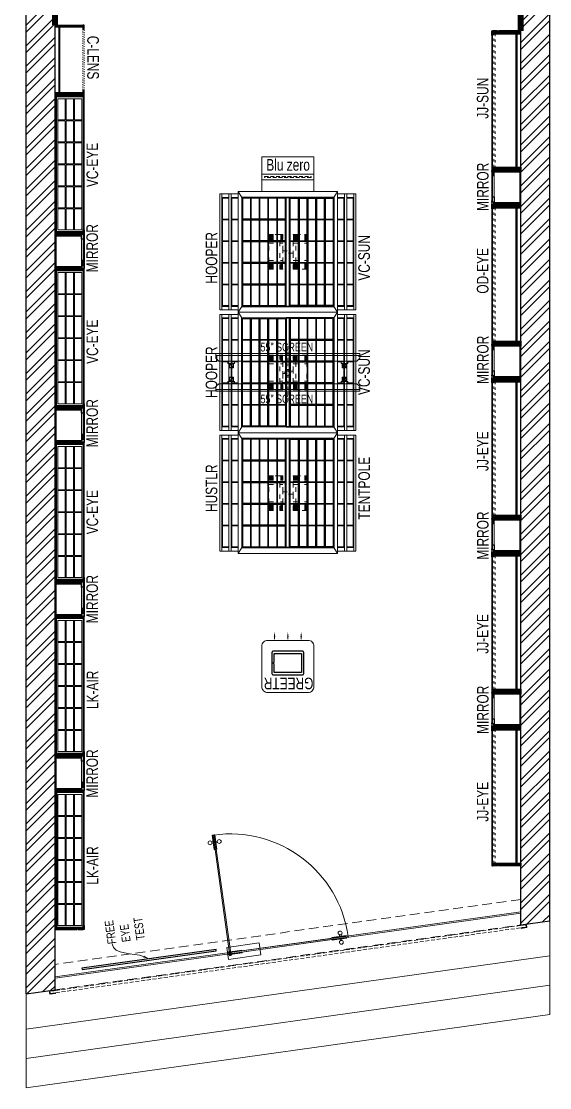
# Model space of a CAD drawing. Header units: feet. Extents: x 6867035 to 6871591, y -5290193 to -5271489.
# Drawn here: x 6867035 to 6871591, y -5290193 to -5280998 of the extents above; entities that cross this region are included whole.
import ezdxf
from ezdxf import colors
from ezdxf.entities.mleader import LeaderData, LeaderLine
from ezdxf.math import Vec2, Vec3

# ---------------------------------------------------------------- set-up
doc = ezdxf.new("R2010")
doc.units = ezdxf.units.FT
doc.header["$LTSCALE"] = 33
doc.header["$MEASUREMENT"] = 0
for name, pattern in [('ACAD_ISO03W100', [30, 12, -18]), ('D10_DASHED', [0.75, 0.5, -0.25]), ('DASHDOT2', [0.5, 0.25, -0.125, 0, -0.125]), ('HIDDEN', [9.525, 6.35, -3.175]), ('HIDDENX2', [0.75, 0.5, -0.25])]:
    doc.linetypes.add(name, pattern=pattern)
for name, color, linetype, lineweight in [('A-Glazing', 4, 'Continuous', 20), ('A-shutter', 8, 'Continuous', 18), ('A-STAIR', 6, 'Continuous', 5), ('beam', 90, 'Continuous', 9), ('Glazing', 141, 'Continuous', 15), ('HIDDEN LINE', 177, 'Continuous', 0), ('LENS-DIM', 252, 'Continuous', 5), ('LENS-FURNITURE', 13, 'Continuous', 9), ('LENS-TEXT', 31, 'Continuous', 5), ('LENS_TEXT', 31, 'Continuous', 5), ('LK-EQPMT', 3, 'Continuous', 18), ('LK-FF&E FLOOR', 1, 'Continuous', 9), ('LK-FF&E WALL', 1, 'Continuous', 9), ('LK-IT', 3, 'Continuous', 18), ('LK-MIRROR', 133, 'Continuous', 13), ('LN-ELEVATION-1', 81, 'Continuous', 25), ('LN-ELEVATION-2', 103, 'Continuous', 20), ('LN-ELEVATION-3', 125, 'Continuous', 18), ('LN-ELEVATION-4', 145, 'Continuous', 13), ('LN-ELEVATION-5', 167, 'Continuous', 5), ('LN-HATCH', 251, 'Continuous', 0), ('PLANO-TXT', 252, 'Continuous', 5), ('rolling shutter', 1, 'Continuous', 5)]:
    doc.layers.add(name, color=color, linetype=linetype, lineweight=lineweight)
doc.layers.add('A-WALL', color=1, linetype='Continuous')
doc.styles.add('LK TXT', font='GILC____.TTF', dxfattribs={"height": 100})
doc.styles.get("Standard").update_dxf_attribs({"font": 'GILC____.TTF'})
pattern_1 = [(45, (7858054.0837, 3504049.203), (-4.4901280605, 4.4901280605), [])]
pattern_2 = [(45, (3990327.2935, 1709214.6916), (-4.4901280605, 4.4901280605), [])]

# ---------------------------------------------------------------- blocks, each defined once
blk = doc.blocks.new('BLUE ZERO')
at = {"layer": 'LENS-FURNITURE', "ltscale": 0.5}
for points in [[(86206.7, 120883.4), (86206.7, 120433.4), (85906.7, 120433.4), (85906.7, 120883.4)], [(86106.7, 120883.4), (86106.7, 120433.4), (86056.7, 120433.4), (86056.7, 120883.4)]]:
    blk.add_lwpolyline(points, close=True, dxfattribs=at)
at = {"layer": 'LENS-FURNITURE', "linetype": 'D10_DASHED', "ltscale": 2}
blk.add_lwpolyline([(86085.7, 120858.4), (86085.7, 120458.4), (86077.7, 120458.4), (86077.7, 120858.4)], close=True, dxfattribs=at)
blk = doc.blocks.new('Entrance Door')
at = {"layer": 'Glazing', "ltscale": 111}
blk.add_hatch(color=256, dxfattribs=at).paths.add_polyline_path([(18, -35), (18, -1235), (30, -1235), (30, -35)])
at = {"layer": 'Glazing'}
for p, q in [((30, -54), (18, -66)), ((1118, -31), (1118, -54)), ((1118, -89), (1118, -66)), ((1133, -31), (1133, -54)), ((1133, -89), (1133, -66))]:
    blk.add_line(p, q, dxfattribs=at)
at = {"layer": 'Glazing', "ltscale": 44}
for p, q in [((-5, -1156), (18, -1156)), ((-5, -1171), (18, -1171)), ((53, -1156), (30, -1156)), ((53, -1171), (30, -1171))]:
    blk.add_line(p, q, dxfattribs=at)
at = {"layer": 'Glazing'}
for points in [[(320, -120), (0, -120), (0, 0), (320, 0)], [(0, -54), (142, -54), (142, -47), (0, -47)], [(0, -66), (142, -66), (142, -74), (0, -74)], [(1181, -54), (1038, -54), (1038, -47), (1181, -47)], [(1181, -66), (1038, -66), (1038, -74), (1181, -74)]]:
    blk.add_lwpolyline(points, close=True, dxfattribs=at)
at = {"layer": 'Glazing', "ltscale": 222}
blk.add_lwpolyline([(-2, -66), (1199, -66), (1199, -54), (-2, -54)], close=True, dxfattribs=at)
at = {"layer": 'Glazing', "ltscale": 111}
blk.add_lwpolyline([(18, -35), (18, -1235), (30, -1235), (30, -35)], close=True, dxfattribs=at)
at = {"layer": 'Glazing', "ltscale": 44}
for points in [[(18, -1093), (18, -1235), (10, -1235), (10, -1093)], [(30, -1093), (30, -1235), (37, -1235), (37, -1093)]]:
    blk.add_lwpolyline(points, close=True, dxfattribs=at)
at = {"layer": 'Glazing'}
for centre, radius in [((1125, -14), 19), ((24, -59), 19.8), ((1125, -107), 19)]:
    blk.add_circle(centre, radius, dxfattribs=at)
at = {"layer": 'Glazing', "ltscale": 44}
for centre in [(-22, -1164), (70, -1164)]:
    blk.add_circle(centre, 19, dxfattribs=at)
at = {"layer": 'Glazing', "ltscale": 222}
blk.add_arc((24, -60), 1175, 270, 359.9996, dxfattribs=at)
blk = doc.blocks.new('MIRROR')
at = {"layer": 'LN-HATCH', "ltscale": 0.5}
h = blk.add_hatch(dxfattribs=at)
h.set_pattern_fill('ANSI31', color=256, scale=2)
h.set_pattern_definition([(45, (4060433.7416, 1708720.787), (-4.4901280605, 4.4901280605), [])])
h.paths.add_polyline_path([(212.9, 101.3), (230.9, 101.3), (230.9, -127.7), (212.9, -127.7)])
h.paths.add_polyline_path([(230.9, 95.3), (494.9, 95.3), (494.9, 101.3), (230.9, 101.3)])
h.paths.add_polyline_path([(512.9, 101.3), (494.9, 101.3), (494.9, -127.7), (512.9, -127.7)])
at = {"layer": 'Defpoints'}
blk.add_lwpolyline([(512.9, 101.3), (212.9, 101.3), (212.9, -148.7), (512.9, -148.7)], close=True, dxfattribs=at)
at = {"layer": 'LN-ELEVATION-1'}
for points in [[(212.9, 101.3), (230.9, 101.3), (230.9, -127.7), (212.9, -127.7)], [(230.9, 95.3), (494.9, 95.3), (494.9, 101.3), (230.9, 101.3)], [(512.9, 101.3), (494.9, 101.3), (494.9, -127.7), (512.9, -127.7)], [(259.9, -141.7), (259.9, -127.7), (214.9, -127.7), (214.9, -148.7), (223.9, -148.7), (223.9, -147.2), (216.4, -147.2), (216.4, -141.7)], [(442.9, -141.7), (442.9, -127.7), (487.9, -127.7), (487.9, -148.7), (478.9, -148.7), (478.9, -147.2), (486.4, -147.2), (486.4, -141.7)], [(504.9, -148.7), (504.9, -147.2), (509.4, -147.2), (509.4, -129.2), (487.9, -129.2), (487.9, -127.7), (510.9, -127.7), (510.9, -148.7)]]:
    blk.add_lwpolyline(points, close=True, dxfattribs=at)
at = {"layer": 'LN-ELEVATION-2', "color": 4, "lineweight": 0}
blk.add_lwpolyline([(216.4, -141.7), (486.4, -141.7), (486.4, -147.2), (216.4, -147.2)], close=True, dxfattribs=at)
at = {"layer": 'LN-ELEVATION-2'}
blk.add_lwpolyline([(259.9, -141.7), (442.9, -141.7), (442.9, -127.7), (259.9, -127.7)], close=True, dxfattribs=at)
at = {"layer": 'LN-ELEVATION-4', "ltscale": 0.5}
blk.add_line((478.9, -148.7), (223.9, -148.7), dxfattribs=at)
blk = doc.blocks.new('JJ SH 1200')
at = {"layer": 'LN-HATCH', "ltscale": 0.5}
h = blk.add_hatch(dxfattribs=at)
h.set_pattern_fill('ANSI31', color=256, scale=2)
h.set_pattern_definition([(45, (4097187.331, 1708800.267), (-4.4901280605, 4.4901280605), [])])
h.paths.add_polyline_path([(792.1, 220), (792.1, 30), (786.1, 30), (786.1, 20), (792.1, 20), (792.1, -24), (767.1, -24), (767.1, 220)])
h.paths.add_polyline_path([(-382.9, 180), (767.1, 180), (767.1, 186), (-382.9, 186)])
h.paths.add_polyline_path([(757.1, -24), (757.1, -30), (792.1, -30), (792.1, -24)])
h.paths.add_polyline_path([(-407.9, 220), (-407.9, 30), (-401.9, 30), (-401.9, 20), (-407.9, 20), (-407.9, -24), (-382.9, -24), (-382.9, 220)])
h.paths.add_polyline_path([(-372.9, -24), (-372.9, -30), (-407.9, -30), (-407.9, -24)])
at = {"layer": 'LN-ELEVATION-1', "ltscale": 0.5}
for points in [[(-407.9, 220), (-407.9, 30), (-401.9, 30), (-401.9, 20), (-407.9, 20), (-407.9, -24), (-382.9, -24), (-382.9, 220)], [(-382.9, 180), (767.1, 180), (767.1, 186), (-382.9, 186)], [(792.1, 220), (792.1, 30), (786.1, 30), (786.1, 20), (792.1, 20), (792.1, -24), (767.1, -24), (767.1, 220)], [(-372.9, -24), (-372.9, -30), (-407.9, -30), (-407.9, -24)], [(757.1, -24), (757.1, -30), (792.1, -30), (792.1, -24)]]:
    blk.add_lwpolyline(points, close=True, dxfattribs=at)
at = {"layer": 'LN-ELEVATION-3', "ltscale": 0.5}
for p, q in [((767.1, 220), (-382.9, 220)), ((757.1, -24), (-372.9, -24)), ((-372.9, -30), (757.1, -30))]:
    blk.add_line(p, q, dxfattribs=at)
at = {"layer": 'LN-ELEVATION-4', "linetype": 'ACAD_ISO03W100', "ltscale": 0.05}
blk.add_lwpolyline([(767.1, 0), (-382.9, 0), (-382.9, -12), (767.1, -12)], close=True, dxfattribs=at)
blk = doc.blocks.new('VC HD 1200')
at = {"layer": 'LN-HATCH', "ltscale": 0.5}
h = blk.add_hatch(dxfattribs=at)
h.set_pattern_fill('ANSI31', color=256, scale=2)
h.set_pattern_definition([(45, (3760859.753, 1795248.936), (-4.490128061, 4.490128061), [])])
h.paths.add_polyline_path([(-1200, 250), (-1200, 60), (-1194, 60), (-1194, 50), (-1200, 50), (-1200, 6), (-1182, 6), (-1182, 250)])
h = blk.add_hatch(dxfattribs=at)
h.set_pattern_fill('ANSI31', color=256, scale=2)
h.set_pattern_definition(pattern_1)
h.paths.add_polyline_path([(0, 250), (0, 60), (-6, 60), (-6, 50), (0, 50), (0, 6), (-18, 6), (-18, 250)])
h = blk.add_hatch(dxfattribs=at)
h.set_pattern_fill('ANSI31', color=256, scale=2)
h.set_pattern_definition([(45, (7858047.0837, 3504049.203), (-4.4901280605, 4.4901280605), [])])
h.paths.add_polyline_path([(-1165, 6), (-1165, 0), (-1200, 0), (-1200, 6)])
h = blk.add_hatch(dxfattribs=at)
h.set_pattern_fill('ANSI31', color=256, scale=2)
h.set_pattern_definition(pattern_1)
h.paths.add_polyline_path([(-28, 6), (-28, 0), (0, 0), (0, 6)])
at = {"layer": 'LN-ELEVATION-1', "ltscale": 0.5}
for points in [[(-1200, 250), (-1200, 60), (-1194, 60), (-1194, 50), (-1200, 50), (-1200, 6), (-1182, 6), (-1182, 250)], [(-18, 238), (-1182, 238), (-1182, 244), (-18, 244)], [(0, 250), (0, 60), (-6, 60), (-6, 50), (0, 50), (0, 6), (-18, 6), (-18, 250)], [(-1165, 6), (-1165, 0), (-1200, 0), (-1200, 6)], [(-35, 6), (-35, 0), (0, 0), (0, 6)]]:
    blk.add_lwpolyline(points, close=True, dxfattribs=at)
at = {"layer": 'LN-ELEVATION-3', "ltscale": 0.5}
for p, q in [((-1182, 250), (-18, 250)), ((-1165, 6), (-35, 6)), ((-35, 0), (-1165, 0))]:
    blk.add_line(p, q, dxfattribs=at)
for points in [[(-1165, 226), (-35, 226), (-35, 18), (-1165, 18)], [(-1165, 226), (-983.3, 226), (-983.3, 162), (-1165, 162)], [(-975.3, 226), (-793.7, 226), (-793.7, 162), (-975.3, 162)], [(-785.7, 226), (-604, 226), (-604, 162), (-785.7, 162)], [(-596, 226), (-414.3, 226), (-414.3, 162), (-596, 162)], [(-406.3, 226), (-224.7, 226), (-224.7, 162), (-406.3, 162)], [(-216.7, 226), (-35, 226), (-35, 162), (-216.7, 162)], [(-1165, 90), (-983.3, 90), (-983.3, 154), (-1165, 154)], [(-975.3, 154), (-793.7, 154), (-793.7, 90), (-975.3, 90)], [(-785.7, 154), (-604, 154), (-604, 90), (-785.7, 90)], [(-596, 154), (-414.3, 154), (-414.3, 90), (-596, 90)], [(-406.3, 154), (-224.7, 154), (-224.7, 90), (-406.3, 90)], [(-216.7, 154), (-35, 154), (-35, 90), (-216.7, 90)], [(-1165, 82), (-983.3, 82), (-983.3, 18), (-1165, 18)], [(-975.3, 82), (-793.7, 82), (-793.7, 18), (-975.3, 18)], [(-785.7, 82), (-604, 82), (-604, 18), (-785.7, 18)], [(-596, 82), (-414.3, 82), (-414.3, 18), (-596, 18)], [(-406.3, 82), (-224.7, 82), (-224.7, 18), (-406.3, 18)], [(-216.7, 82), (-35, 82), (-35, 18), (-216.7, 18)]]:
    blk.add_lwpolyline(points, close=True, dxfattribs=at)
blk = doc.blocks.new('GREETR 450x450')
at = {"layer": 'LN-ELEVATION-1', "linetype": 'ByBlock', "lineweight": -2}
for p, q in [((481.3, 339.7), (461, 339.7)), ((481.3, 225), (461, 225)), ((481.3, 110.3), (461, 110.3))]:
    blk.add_line(p, q, dxfattribs=at)
at = {"layer": 'LN-ELEVATION-1'}
for points in [[(355.5, 98.3), (355.5, 352.3, 0.414214), (345.5, 362.3), (163.5, 362.3, 0.414214), (153.5, 352.3), (153.5, 98.3, 0.414214), (163.5, 88.3), (345.5, 88.3, 0.414214)], [(264, 342.8), (336.5, 342.8), (336.5, 107.8), (172.5, 107.8), (172.5, 342.8), (245, 342.8, 0.327538), (246.9, 344.2, -0.733799), (262.1, 344.2, 0.327538)]]:
    blk.add_lwpolyline(points, format="xyb", close=True, dxfattribs=at)
at = {"layer": 'LN-ELEVATION-1', "linetype": 'ByBlock', "lineweight": -2}
for points in [[(481.3, 346.4), (481.3, 333.1), (521.3, 339.7)], [(481.3, 231.7), (481.3, 218.3), (521.3, 225)], [(481.3, 116.9), (481.3, 103.6), (521.3, 110.3)]]:
    blk.add_solid(points, dxfattribs=at)
at = {"layer": 'LN-ELEVATION-2'}
blk.add_lwpolyline([(50, 0), (400, 0, 0.414214), (450, 50), (450, 400, 0.414214), (400, 450), (50, 450, 0.414214), (0, 400), (0, 50, 0.414214)], format="xyb", close=True, dxfattribs=at)
at = {"layer": 'LENS-TEXT', "color": 0, "linetype": 'Continuous', "ltscale": 3, "insert": (78.9, 218.7), "char_height": 100, "attachment_point": 5, "rotation": 90, "style": 'LK TXT'}
blk.add_mtext_dynamic_manual_height_columns('GREETR', width=353.056, gutter_width=0.5, heights=[0], dxfattribs=at)
blk = doc.blocks.new('ffgd')
at = {"layer": 'LN-ELEVATION-4', "linetype": 'ACAD_ISO03W100', "ltscale": 0.1}
blk.add_lwpolyline([(0, 47.3), (0, -41.5), (-20, -41.5), (-20, 47.3)], close=True, dxfattribs=at)
at = {"layer": 'LN-ELEVATION-5', "linetype": 'ACAD_ISO03W100', "ltscale": 0.1}
for p, q in [((-159.9, 165.7), (-159.9, 47.3)), ((-159.7, 165.7), (-159.7, 47.3)), ((-159.4, 165.7), (-159.4, 47.3)), ((-159, 165.7), (-159, 47.3)), ((-158.5, 165.7), (-158.5, 47.3)), ((-157.9, 165.7), (-157.9, 47.3)), ((-157.1, 165.7), (-157.1, 47.3)), ((-156.1, 165.7), (-156.1, 47.3)), ((-154.1, 165.7), (-154.1, 47.3)), ((-151.1, 165.7), (-151.1, 47.3)), ((-146.1, 165.7), (-146.1, 47.3)), ((-141.1, 165.7), (-141.1, 47.3)), ((-135.1, 165.7), (-135.1, 47.3)), ((-128.1, 165.7), (-128.1, 47.3)), ((-120.1, 165.7), (-120.1, 47.3)), ((-111.1, 165.7), (-111.1, 47.3)), ((-102.1, 165.7), (-102.1, 47.3)), ((-85, 165.7), (-85, 47.3)), ((65, 165.7), (65, 47.3)), ((82.1, 165.7), (82.1, 47.3)), ((91.1, 165.7), (91.1, 47.3)), ((100.1, 165.7), (100.1, 47.3)), ((108.1, 165.7), (108.1, 47.3)), ((115.1, 165.7), (115.1, 47.3)), ((121.1, 165.7), (121.1, 47.3)), ((126.1, 165.7), (126.1, 47.3)), ((131.1, 165.7), (131.1, 47.3)), ((134.1, 165.7), (134.1, 47.3)), ((136.1, 165.7), (136.1, 47.3)), ((137.1, 165.7), (137.1, 47.3)), ((137.9, 165.7), (137.9, 47.3)), ((138.5, 165.7), (138.5, 47.3)), ((139, 165.7), (139, 47.3)), ((139.4, 165.7), (139.4, 47.3)), ((139.7, 165.7), (139.7, 47.3)), ((139.9, 165.7), (139.9, 47.3)), ((-159.9, -41.5), (-159.9, -159.9)), ((-159.7, -41.5), (-159.7, -159.9)), ((-159.4, -41.5), (-159.4, -159.9)), ((-159, -41.5), (-159, -159.9)), ((-158.5, -41.5), (-158.5, -159.9)), ((-157.9, -41.5), (-157.9, -159.9)), ((-157.1, -41.5), (-157.1, -159.9)), ((-156.1, -41.5), (-156.1, -159.9)), ((-154.1, -41.5), (-154.1, -159.9)), ((-151.1, -41.5), (-151.1, -159.9)), ((-146.1, -41.5), (-146.1, -159.9)), ((-141.1, -41.5), (-141.1, -159.9)), ((-135.1, -41.5), (-135.1, -159.9)), ((-128.1, -41.5), (-128.1, -159.9)), ((-120.1, -41.5), (-120.1, -159.9)), ((-111.1, -41.5), (-111.1, -159.9)), ((-102.1, -41.5), (-102.1, -159.9)), ((-85, -41.5), (-85, -159.9)), ((65, -41.5), (65, -159.9)), ((82.1, -41.5), (82.1, -159.9)), ((91.1, -41.5), (91.1, -159.9)), ((100.1, -41.5), (100.1, -159.9)), ((108.1, -41.5), (108.1, -159.9)), ((115.1, -41.5), (115.1, -159.9)), ((121.1, -41.5), (121.1, -159.9)), ((126.1, -41.5), (126.1, -159.9)), ((131.1, -41.5), (131.1, -159.9)), ((134.1, -41.5), (134.1, -159.9)), ((136.1, -41.5), (136.1, -159.9)), ((137.1, -41.5), (137.1, -159.9)), ((137.9, -41.5), (137.9, -159.9)), ((138.5, -41.5), (138.5, -159.9)), ((139, -41.5), (139, -159.9)), ((139.4, -41.5), (139.4, -159.9)), ((139.7, -41.5), (139.7, -159.9)), ((139.9, -41.5), (139.9, -159.9))]:
    blk.add_line(p, q, dxfattribs=at)
for points in [[(140, 73), (140, 165.7), (-160, 165.7), (-160, 73)], [(140, -67.1), (140, -159.9), (-160, -159.9), (-160, -67.1)]]:
    blk.add_lwpolyline(points, dxfattribs=at)
for points in [[(140, 73), (140, 47.3), (-160, 47.3), (-160, 73)], [(140, -41.5), (140, -67.1), (-160, -67.1), (-160, -41.5)]]:
    blk.add_lwpolyline(points, close=True, dxfattribs=at)
blk = doc.blocks.new('EURO 1040 x 1175')
at = {"layer": 'LN-ELEVATION-1'}
for points in [[(-470, -327.4), (470, -327.4), (470, 467.6), (-470, 467.6)], [(-470, 85.1), (470, 85.1), (470, 467.6), (-470, 467.6)], [(-283.2, 85.1), (-277.2, 85.1), (-277.2, 467.6), (-283.2, 467.6)], [(-96.4, 85.1), (-90.4, 85.1), (-90.4, 467.6), (-96.4, 467.6)], [(90.4, 85.1), (96.4, 85.1), (96.4, 467.6), (90.4, 467.6)], [(277.2, 85.1), (283.2, 85.1), (283.2, 467.6), (277.2, 467.6)], [(-470, 386.6), (-283.2, 386.6), (-283.2, 392.6), (-470, 392.6)], [(-277.2, 386.6), (-96.4, 386.6), (-96.4, 392.6), (-277.2, 392.6)], [(-90.4, 386.6), (90.4, 386.6), (90.4, 392.6), (-90.4, 392.6)], [(96.4, 386.6), (277.2, 386.6), (277.2, 392.6), (96.4, 392.6)], [(283.2, 386.6), (470, 386.6), (470, 392.6), (283.2, 392.6)], [(-470, 311.2), (-283.2, 311.2), (-283.2, 317.2), (-470, 317.2)], [(-277.2, 311.2), (-96.4, 311.2), (-96.4, 317.2), (-277.2, 317.2)], [(-90.4, 311.2), (90.4, 311.2), (90.4, 317.2), (-90.4, 317.2)], [(96.4, 311.2), (277.2, 311.2), (277.2, 317.2), (96.4, 317.2)], [(283.2, 311.2), (470, 311.2), (470, 317.2), (283.2, 317.2)], [(-470, 235.8), (-283.2, 235.8), (-283.2, 241.8), (-470, 241.8)], [(-277.2, 235.8), (-96.4, 235.8), (-96.4, 241.8), (-277.2, 241.8)], [(-90.4, 235.8), (90.4, 235.8), (90.4, 241.8), (-90.4, 241.8)], [(96.4, 235.8), (277.2, 235.8), (277.2, 241.8), (96.4, 241.8)], [(283.2, 235.8), (470, 235.8), (470, 241.8), (283.2, 241.8)], [(-470, 160.4), (-283.2, 160.4), (-283.2, 166.4), (-470, 166.4)], [(-277.2, 160.4), (-96.4, 160.4), (-96.4, 166.4), (-277.2, 166.4)], [(-90.4, 160.4), (90.4, 160.4), (90.4, 166.4), (-90.4, 166.4)], [(96.4, 160.4), (277.2, 160.4), (277.2, 166.4), (96.4, 166.4)], [(283.2, 160.4), (470, 160.4), (470, 166.4), (283.2, 166.4)], [(-470, 85.1), (470, 85.1), (470, 55.1), (-470, 55.1)], [(-470, 55.1), (470, 55.1), (470, -327.4), (-470, -327.4)], [(-283.2, 55.1), (-277.2, 55.1), (-277.2, -327.4), (-283.2, -327.4)], [(-96.4, 55.1), (-90.4, 55.1), (-90.4, -327.4), (-96.4, -327.4)], [(90.4, 55.1), (96.4, 55.1), (96.4, -327.4), (90.4, -327.4)], [(277.2, 55.1), (283.2, 55.1), (283.2, -327.4), (277.2, -327.4)], [(-470, -20.3), (-283.2, -20.3), (-283.2, -26.3), (-470, -26.3)], [(-277.2, -20.3), (-96.4, -20.3), (-96.4, -26.3), (-277.2, -26.3)], [(-90.4, -20.3), (90.4, -20.3), (90.4, -26.3), (-90.4, -26.3)], [(96.4, -20.3), (277.2, -20.3), (277.2, -26.3), (96.4, -26.3)], [(283.2, -20.3), (470, -20.3), (470, -26.3), (283.2, -26.3)], [(-470, -95.7), (-283.2, -95.7), (-283.2, -101.7), (-470, -101.7)], [(-470, -171.1), (-283.2, -171.1), (-283.2, -177.1), (-470, -177.1)], [(-277.2, -95.7), (-96.4, -95.7), (-96.4, -101.7), (-277.2, -101.7)], [(-277.2, -171.1), (-96.4, -171.1), (-96.4, -177.1), (-277.2, -177.1)], [(-90.4, -95.7), (90.4, -95.7), (90.4, -101.7), (-90.4, -101.7)], [(-90.4, -171.1), (90.4, -171.1), (90.4, -177.1), (-90.4, -177.1)], [(96.4, -95.7), (277.2, -95.7), (277.2, -101.7), (96.4, -101.7)], [(96.4, -171.1), (277.2, -171.1), (277.2, -177.1), (96.4, -177.1)], [(283.2, -95.7), (470, -95.7), (470, -101.7), (283.2, -101.7)], [(283.2, -171.1), (470, -171.1), (470, -177.1), (283.2, -177.1)], [(-470, -246.4), (-283.2, -246.4), (-283.2, -252.4), (-470, -252.4)], [(-277.2, -246.4), (-96.4, -246.4), (-96.4, -252.4), (-277.2, -252.4)], [(-90.4, -246.4), (90.4, -246.4), (90.4, -252.4), (-90.4, -252.4)], [(96.4, -246.4), (277.2, -246.4), (277.2, -252.4), (96.4, -252.4)], [(283.2, -246.4), (470, -246.4), (470, -252.4), (283.2, -252.4)]]:
    blk.add_lwpolyline(points, close=True, dxfattribs=at)
for points in [[(-283.2, 461.6), (-464, 461.6), (-464, 317.2)], [(-96.4, 461.6), (-277.2, 461.6)], [(90.4, 461.6), (-90.4, 461.6)], [(277.2, 461.6), (96.4, 461.6)], [(464, 317.2), (464, 461.6), (283.2, 461.6)], [(-464, 311.2), (-464, 241.8)], [(464, 241.8), (464, 311.2)], [(-464, 235.8), (-464, 166.4)], [(464, 166.4), (464, 235.8)], [(-464, 160.4), (-464, 91.1), (-283.2, 91.1)], [(283.2, 91.1), (464, 91.1), (464, 160.4)], [(-464, -20.3), (-464, 49.1), (-283.2, 49.1)], [(-277.2, 91.1), (-96.4, 91.1)], [(-277.2, 49.1), (-96.4, 49.1)], [(-90.4, 91.1), (90.4, 91.1)], [(-90.4, 49.1), (90.4, 49.1)], [(96.4, 91.1), (277.2, 91.1)], [(96.4, 49.1), (277.2, 49.1)], [(283.2, 49.1), (464, 49.1), (464, -20.3)], [(-464, -95.7), (-464, -26.3)], [(464, -26.3), (464, -95.7)], [(-464, -171.1), (-464, -101.7)], [(-283.2, -321.4), (-464, -321.4), (-464, -177.1)], [(464, -177.1), (464, -321.4), (283.2, -321.4)], [(464, -101.7), (464, -171.1)], [(-96.4, -321.4), (-277.2, -321.4)], [(90.4, -321.4), (-90.4, -321.4)], [(277.2, -321.4), (96.4, -321.4)]]:
    blk.add_lwpolyline(points, dxfattribs=at)
at = {"layer": 'LN-ELEVATION-2'}
blk.add_lwpolyline([(-520, -357.4), (520, -357.4), (520, 497.6), (-520, 497.6)], close=True, dxfattribs=at)
for points in [[(-470, 467.6), (-520, 497.6)], [(470, 467.6), (520, 497.6)], [(-470, -327.4), (-520, -357.4)], [(470, -327.4), (520, -357.4)]]:
    blk.add_lwpolyline(points, dxfattribs=at)
at = {"layer": 'LN-ELEVATION-3'}
for points in [[(-500, 559.6), (500, 559.6), (500, 577.6), (-500, 577.6)], [(-500, 497.6), (-470, 497.6), (-470, 559.6), (-500, 559.6)], [(470, 497.6), (500, 497.6), (500, 559.6), (470, 559.6)], [(-500, -357.4), (-470, -357.4), (-470, -419.4), (-500, -419.4)], [(470, -357.4), (500, -357.4), (500, -419.4), (470, -419.4)], [(-500, -419.4), (500, -419.4), (500, -437.4), (-500, -437.4)]]:
    blk.add_lwpolyline(points, close=True, dxfattribs=at)
at = {"layer": 'LN-ELEVATION-4'}
for points in [[(-500, 639.6), (500, 639.6), (500, 657.6), (-500, 657.6)], [(-500, 577.6), (-470, 577.6), (-470, 639.6), (-500, 639.6)], [(-470, 497.6), (-464, 497.6), (-464, 559.6), (-470, 559.6)], [(-464, 553.6), (-283.2, 553.6), (-283.2, 559.6), (-464, 559.6)], [(-283.2, 497.6), (-277.2, 497.6), (-277.2, 559.6), (-283.2, 559.6)], [(-277.2, 553.6), (-96.4, 553.6), (-96.4, 559.6), (-277.2, 559.6)], [(-96.4, 497.6), (-90.4, 497.6), (-90.4, 559.6), (-96.4, 559.6)], [(-90.4, 553.6), (90.4, 553.6), (90.4, 559.6), (-90.4, 559.6)], [(90.4, 497.6), (96.4, 497.6), (96.4, 559.6), (90.4, 559.6)], [(96.4, 553.6), (277.2, 553.6), (277.2, 559.6), (96.4, 559.6)], [(277.2, 497.6), (283.2, 497.6), (283.2, 559.6), (277.2, 559.6)], [(283.2, 553.6), (464, 553.6), (464, 559.6), (283.2, 559.6)], [(464, 497.6), (470, 497.6), (470, 559.6), (464, 559.6)], [(470, 577.6), (500, 577.6), (500, 639.6), (470, 639.6)], [(-470, -357.4), (-464, -357.4), (-464, -419.4), (-470, -419.4)], [(-283.2, -357.4), (-277.2, -357.4), (-277.2, -419.4), (-283.2, -419.4)], [(-96.4, -357.4), (-90.4, -357.4), (-90.4, -419.4), (-96.4, -419.4)], [(90.4, -357.4), (96.4, -357.4), (96.4, -419.4), (90.4, -419.4)], [(277.2, -357.4), (283.2, -357.4), (283.2, -419.4), (277.2, -419.4)], [(464, -357.4), (470, -357.4), (470, -419.4), (464, -419.4)], [(-500, -437.4), (-470, -437.4), (-470, -499.4), (-500, -499.4)], [(-464, -413.4), (-283.2, -413.4), (-283.2, -419.4), (-464, -419.4)], [(-277.2, -413.4), (-96.4, -413.4), (-96.4, -419.4), (-277.2, -419.4)], [(-90.4, -413.4), (90.4, -413.4), (90.4, -419.4), (-90.4, -419.4)], [(96.4, -413.4), (277.2, -413.4), (277.2, -419.4), (96.4, -419.4)], [(283.2, -413.4), (464, -413.4), (464, -419.4), (283.2, -419.4)], [(470, -437.4), (500, -437.4), (500, -499.4), (470, -499.4)], [(-500, -499.4), (500, -499.4), (500, -517.4), (-500, -517.4)]]:
    blk.add_lwpolyline(points, close=True, dxfattribs=at)
at = {"layer": 'LN-ELEVATION-5'}
for points in [[(-470, 577.6), (-464, 577.6), (-464, 639.6), (-470, 639.6)], [(-464, 633.6), (-283.2, 633.6), (-283.2, 639.6), (-464, 639.6)], [(-283.2, 577.6), (-277.2, 577.6), (-277.2, 639.6), (-283.2, 639.6)], [(-277.2, 633.6), (-96.4, 633.6), (-96.4, 639.6), (-277.2, 639.6)], [(-96.4, 577.6), (-90.4, 577.6), (-90.4, 639.6), (-96.4, 639.6)], [(-90.4, 633.6), (90.4, 633.6), (90.4, 639.6), (-90.4, 639.6)], [(90.4, 577.6), (96.4, 577.6), (96.4, 639.6), (90.4, 639.6)], [(96.4, 633.6), (277.2, 633.6), (277.2, 639.6), (96.4, 639.6)], [(277.2, 577.6), (283.2, 577.6), (283.2, 639.6), (277.2, 639.6)], [(283.2, 633.6), (464, 633.6), (464, 639.6), (283.2, 639.6)], [(464, 577.6), (470, 577.6), (470, 639.6), (464, 639.6)], [(-470, -437.4), (-464, -437.4), (-464, -499.4), (-470, -499.4)], [(-283.2, -437.4), (-277.2, -437.4), (-277.2, -499.4), (-283.2, -499.4)], [(-96.4, -437.4), (-90.4, -437.4), (-90.4, -499.4), (-96.4, -499.4)], [(90.4, -437.4), (96.4, -437.4), (96.4, -499.4), (90.4, -499.4)], [(277.2, -437.4), (283.2, -437.4), (283.2, -499.4), (277.2, -499.4)], [(464, -437.4), (470, -437.4), (470, -499.4), (464, -499.4)], [(-464, -493.4), (-283.2, -493.4), (-283.2, -499.4), (-464, -499.4)], [(-277.2, -493.4), (-96.4, -493.4), (-96.4, -499.4), (-277.2, -499.4)], [(-90.4, -493.4), (90.4, -493.4), (90.4, -499.4), (-90.4, -499.4)], [(96.4, -493.4), (277.2, -493.4), (277.2, -499.4), (96.4, -499.4)], [(283.2, -493.4), (464, -493.4), (464, -499.4), (283.2, -499.4)]]:
    blk.add_lwpolyline(points, close=True, dxfattribs=at)
at = {"layer": 'LENS-DIM'}
blk.add_blockref('ffgd', (10, 67.1), dxfattribs=at)
blk = doc.blocks.new('CLENS 600')
at = {"layer": 'LN-HATCH', "ltscale": 0.5}
h = blk.add_hatch(dxfattribs=at)
h.set_pattern_fill('ANSI31', color=256, scale=2)
h.set_pattern_definition(pattern_2)
h.paths.add_polyline_path([(-600, 0), (-582, 0), (-582, -240), (-600, -240)])
h = blk.add_hatch(dxfattribs=at)
h.set_pattern_fill('ANSI31', color=256, scale=2)
h.set_pattern_definition([(45, (3975657.573, 1709214.6916), (-4.490128061, 4.490128061), [])])
h.paths.add_polyline_path([(-18, 0), (0, 0), (0, -240), (-18, -240)])
h = blk.add_hatch(dxfattribs=at)
h.set_pattern_fill('ANSI31', color=256, scale=2)
h.set_pattern_definition([(45, (3990252.2935, 1709214.6916), (-4.4901280605, 4.4901280605), [])])
h.paths.add_polyline_path([(-582, -40), (-18, -40), (-18, -34), (-582, -34)])
h = blk.add_hatch(dxfattribs=at)
h.set_pattern_fill('ANSI31', color=256, scale=2)
h.set_pattern_definition(pattern_2)
h.paths.add_polyline_path([(-600, -250), (-565, -250), (-565, -240), (-600, -240)])
h = blk.add_hatch(dxfattribs=at)
h.set_pattern_fill('ANSI31', color=256, scale=2)
h.set_pattern_definition([(45, (3990177.2935, 1709214.6916), (-4.4901280605, 4.4901280605), [])])
h.paths.add_polyline_path([(-35, -250), (0, -250), (0, -240), (-35, -240)])
at = {"layer": 'HIDDEN LINE', "linetype": 'ACAD_ISO03W100', "ltscale": 0.02}
for p, q in [((-35, -240), (-565, -240)), ((-565, -250), (-35, -250))]:
    blk.add_line(p, q, dxfattribs=at)
at = {"layer": 'LN-ELEVATION-1', "ltscale": 0.5}
for points in [[(-600, 0), (-582, 0), (-582, -240), (-600, -240)], [(-18, 0), (0, 0), (0, -240), (-18, -240)], [(-582, -40), (-18, -40), (-18, -34), (-582, -34)], [(-600, -250), (-565, -250), (-565, -240), (-600, -240)], [(-35, -250), (0, -250), (0, -240), (-35, -240)]]:
    blk.add_lwpolyline(points, close=True, dxfattribs=at)
at = {"layer": 'LN-ELEVATION-4'}
blk.add_line((-18, 0), (-582, 0), dxfattribs=at)
blk = doc.blocks.new('55INCH')
at = {"layer": 'LK-EQPMT', "ltscale": 12}
for p, q in [((2111558.8, 1135690.5), (2111583.2, 1135690.5)), ((2111583.2, 1135690.5), (2111607.7, 1135666)), ((2111607.7, 1134473.9), (2111607.7, 1135666)), ((2111607.7, 1135587.9), (2111627.2, 1135587.9)), ((2111627.2, 1135587.9), (2111627.2, 1135529.3)), ((2111627.2, 1135529.3), (2111607.7, 1135529.3)), ((2111627.2, 1134610.6), (2111607.7, 1134610.6)), ((2111627.2, 1134610.6), (2111627.2, 1134552)), ((2111583.2, 1134449.5), (2111607.7, 1134473.9)), ((2111607.7, 1134552), (2111627.2, 1134552)), ((2111558.8, 1134449.5), (2111583.2, 1134449.5))]:
    blk.add_line(p, q, dxfattribs=at)
at = {"layer": 'LK-EQPMT'}
for p, q in [((2111661.6, 1135543.3), (2111631, 1135573.9)), ((2111661.6, 1135573.9), (2111631, 1135543.3)), ((2111661.6, 1134597.1), (2111631, 1134566.5))]:
    blk.add_line(p, q, dxfattribs=at)
at = {"layer": 'LK-EQPMT', "ltscale": 12}
blk.add_lwpolyline([(2111542.6, 1135690.5), (2111558.8, 1135690.5), (2111558.8, 1134449.5), (2111542.6, 1134449.5)], close=True, dxfattribs=at)
at = {"layer": 'LK-EQPMT'}
for points in [[(2111627.2, 1135577.7), (2111627.2, 1135539.5), (2111665.4, 1135539.5), (2111665.4, 1135577.7)], [(2111631, 1135573.9), (2111631, 1135543.3), (2111661.6, 1135543.3), (2111661.6, 1135573.9)], [(2111627.2, 1134562.7), (2111627.2, 1134600.9), (2111665.4, 1134600.9), (2111665.4, 1134562.7)], [(2111631, 1134566.5), (2111631, 1134597.1), (2111661.6, 1134597.1), (2111661.6, 1134566.5)]]:
    blk.add_lwpolyline(points, close=True, dxfattribs=at)
blk = doc.blocks.new('*U46')
at = {"layer": 'A-shutter', "color": 5, "ltscale": 10}
for points in [[(41038450.5, -1561539.2), (41038450.5, -1561544.2), (41038405.5, -1561544.2), (41038405.5, -1561564.2), (41038450.5, -1561564.2), (41038450.5, -1561569.2), (41038400.5, -1561569.2), (41038400.5, -1561539.2)], [(41042504.8, -1561539.2), (41042504.8, -1561544.2), (41042549.8, -1561544.2), (41042549.8, -1561564.2), (41042504.8, -1561564.2), (41042504.8, -1561569.2), (41042554.8, -1561569.2), (41042554.8, -1561539.2)]]:
    blk.add_lwpolyline(points, close=True, dxfattribs=at)
at = {"layer": 'A-shutter', "color": 5, "linetype": 'HIDDENX2', "ltscale": 2}
blk.add_lwpolyline([(41038405.5, -1561544.2), (41038405.5, -1561564.2), (41042549.8, -1561564.2), (41042549.8, -1561544.2)], close=True, dxfattribs=at)
blk = doc.blocks.new('A$C7088fc7a')
at = {"layer": 'LN-HATCH'}
h = blk.add_hatch(dxfattribs=at)
h.set_pattern_fill('ANSI32', color=256, scale=333, angle=180)
h.set_pattern_definition([(225, (-7871609.87, 5281341.81), (88.2999593, -88.2999593), []), (225, (-7871668.74, 5281341.81), (88.2999593, -88.2999593), [])])
h.paths.add_polyline_path([(-1100.7, 9792.1), (-1391.3, 9792.1), (-1350.7, 4105.6), (-1350.7, -8104.3), (-1100.7, -8069.4), (-1100.7, 4105.6)])
h.paths.add_polyline_path([(3164.6, 9792.1), (2908.2, 9792.1), (2911.3, 7124.6), (2911.5, 7124.6), (2911.5, 6874.6), (2914.6, 4141.6), (2914.6, -7508.4), (3164.6, -7473.5)])
at = {"layer": 'A-Glazing', "elevation": 88260}
blk.add_lwpolyline([(-1100.7, -7956.4), (2914.6, -7395.4), (2914.6, -7407.5), (-1100.7, -7968.5)], close=True, dxfattribs=at)
at = {"layer": 'A-STAIR'}
for p, q in [((3164.6, -7473.5), (3164.6, -8281.2)), ((3164.6, -7776.4), (-1350.7, -8407.2)), ((3164.6, -8028.8), (-1350.7, -8659.7)), ((-1350.7, -8104.3), (-1350.7, -8912.1)), ((3164.6, -8281.2), (-1350.7, -8912.1))]:
    blk.add_line(p, q, dxfattribs=at)
at = {"layer": 'A-WALL'}
for p, q in [((3164.6, -7473.5), (3164.6, 9792.1)), ((2914.6, -7508.4), (2914.6, 4141.6)), ((-1350.7, -8104.3), (-1350.7, 4105.6)), ((-1100.7, -8069.4), (-1100.7, 4105.6)), ((2914.6, -7508.4), (3164.6, -7473.5)), ((-1350.7, -8104.3), (-1100.7, -8069.4))]:
    blk.add_line(p, q, dxfattribs=at)
at = {"layer": 'beam', "linetype": 'HIDDEN', "ltscale": 0.4, "elevation": 88260}
blk.add_lwpolyline([(2914.6, -7508.4), (2914.6, -7288.4), (-1100.7, -7849.4), (-1100.7, -8069.4)], close=True, dxfattribs=at)
at = {"layer": 'rolling shutter', "rotation": 7.953400642133834}
blk.add_blockref('*U46', (-40860866.1, -4139945, 88260), dxfattribs=at)

msp = doc.modelspace()

# ---------------------------------------------------------------- linework, layer by layer
at = {"elevation": 88260}
msp.add_lwpolyline([(6868714.3, -5289000.3), (6867557.5, -5289162), (6867559.2, -5289173.8), (6868715.9, -5289012.2)], close=True, dxfattribs=at)
at = {"layer": 'LK-IT', "color": 1, "linetype": 'DASHDOT2', "ltscale": 3}
msp.add_line((6869332.8, -5284270.3, 88260), (6869332.8, -5283781.3, 88260), dxfattribs=at)
at = {"layer": 'LK-IT', "elevation": 88260}
for points in [[(6869382.8, -5283928.4), (6869282.8, -5283928.4), (6869282.8, -5283938.4), (6869382.8, -5283938.4)], [(6869382.8, -5284123.2), (6869282.8, -5284123.2), (6869282.8, -5284113.2), (6869382.8, -5284113.2)]]:
    msp.add_lwpolyline(points, close=True, dxfattribs=at)
for points in [[(6869345.3, -5284004.1), (6869345.3, -5283938.4), (6869320.3, -5283938.4), (6869320.3, -5284004.1, -0.267949), (6869345.3, -5284004.1, 1)], [(6869345.3, -5284047.4), (6869345.3, -5284113.2), (6869320.3, -5284113.2), (6869320.3, -5284047.4, 0.267949), (6869345.3, -5284047.4, -1)]]:
    msp.add_lwpolyline(points, format="xyb", dxfattribs=at)
at = {"layer": 'LK-IT', "color": 1}
msp.add_circle((6869332.8, -5284025.8, 88260), 25, dxfattribs=at)
at = {"layer": 'LK-MIRROR', "linetype": 'ACAD_ISO03W100', "ltscale": 0.05, "const_width": 50}
for points in [[(6867325.2, -5281030.2), (6867325.2, -5278138.7)], [(6871340.5, -5278138.7), (6871340.5, -5281081.2)]]:
    msp.add_lwpolyline(points, dxfattribs=at)

# ---------------------------------------------------------------- block references
at = {"layer": 'A-Glazing', "xscale": -0.8748404702499007, "yscale": 0.8748404702499005, "zscale": 0.8748404702499005, "rotation": 187.953389551489}
msp.add_blockref('Entrance Door', (6868821.5, -5289087.5, 88260), dxfattribs=at)
at = {"layer": 'LENS-DIM', "color": 2}
msp.add_blockref('A$C7088fc7a', (6868425.9, -5281280.9), dxfattribs=at)
at = {"layer": 'LK-FF&E FLOOR'}
for name, p, rotation in [('BLUE ZERO', (6748674.4, -5196259.1, 88260), 270), ('EURO 1040 x 1175', (6869402.9, -5282985.8, 88260), 90), ('EURO 1040 x 1175', (6869402.9, -5285065.8, 88260), 90), ('GREETR 450x450', (6869557.8, -5286785.8, 88260), 89.99999999999999)]:
    msp.add_blockref(name, p, dxfattribs=dict(at, rotation=rotation))
at = {"layer": 'LK-FF&E FLOOR', "xscale": -1, "rotation": 90}
msp.add_blockref('EURO 1040 x 1175', (6869402.9, -5284025.8, 88260), dxfattribs=at)
at = {"layer": 'LK-FF&E WALL'}
for name, p, rotation in [('CLENS 600', (6867325.2, -5281030.2), 89.99999999999999), ('MIRROR', (6871239.2, -5282068.2, 353040.2), 270), ('MIRROR', (6871239.2, -5283568.2, 264780.1), 270), ('MIRROR', (6871239.2, -5285068.2, 176520.1), 270), ('MIRROR', (6871239.2, -5286568.2, 88260), 270), ('VC HD 1200', (6867575.2, -5287630.2, 264780.1), 90.00000000000003)]:
    msp.add_blockref(name, p, dxfattribs=dict(at, rotation=rotation))
at = {"layer": 'LK-FF&E WALL', "xscale": -1}
for name, p, rotation in [('JJ SH 1200', (6871120.5, -5281873.2, 441300.2), 270), ('VC HD 1200', (6867575.2, -5282830.2, 264780.1), 90), ('JJ SH 1200', (6871120.5, -5283373.2, 353040.2), 270), ('MIRROR', (6867426.5, -5282617.3, 264780.1), 90), ('VC HD 1200', (6867575.2, -5284330.2, 264780.1), 90), ('JJ SH 1200', (6871120.5, -5284873.2, 264780.1), 270), ('MIRROR', (6867426.5, -5284117.3, 264780.1), 90), ('VC HD 1200', (6867575.2, -5285830.2, 264780.1), 90), ('JJ SH 1200', (6871120.5, -5286373.2, 176520.1), 270), ('MIRROR', (6867426.5, -5285617.3, 264780.1), 90), ('VC HD 1200', (6867575.2, -5287330.2, 264780.1), 90), ('JJ SH 1200', (6871120.5, -5287873.2, 88260), 270), ('MIRROR', (6867426.5, -5287117.3, 264780.1), 90)]:
    msp.add_blockref(name, p, dxfattribs=dict(at, rotation=rotation))
at = {"layer": 'LK-IT', "rotation": 270}
msp.add_blockref('55INCH', (5734262.9, -3172320.7, 88260), dxfattribs=at)
at = {"layer": 'LK-IT', "xscale": -1, "rotation": 270}
msp.add_blockref('55INCH', (5734262.9, -7395730.9, 88260), dxfattribs=at)

# ---------------------------------------------------------------- texts
at = {"layer": 'LENS-TEXT', "color": 0, "linetype": 'Continuous', "ltscale": 3, "char_height": 75, "width": 783.964, "attachment_point": 5, "style": 'LK TXT'}
for insert in [(6869324.4, -5283807.6, 88260), (6869324.4, -5284254.6, 88260)]:
    msp.add_mtext('\\pt225;55" SCREEN', dxfattribs=dict(at, insert=insert))
at = {"layer": 'LENS_TEXT', "linetype": 'Continuous', "ltscale": 3, "char_height": 100, "width": 324.474, "attachment_point": 5, "rotation": 90, "style": 'LK TXT'}
for insert in [(6871014.1, -5282425.4, -23744), (6867646, -5282954.2, 64516), (6871014.1, -5283916.8, -23744), (6867646, -5284463.3, 64516), (6871014.1, -5285432.6, -23744), (6867646, -5285980.4, 64516), (6871014.1, -5286934.7, -23744), (6867646, -5287483.8, 64516)]:
    msp.add_mtext('{\\C7;MIRROR}', dxfattribs=dict(at, insert=insert))
at = {"layer": 'PLANO-TXT', "linetype": 'Continuous', "ltscale": 3, "char_height": 100, "width": 149.547, "attachment_point": 5, "style": 'LK TXT'}
for s, insert, rotation in [('C-LENS', (6867652.5, -5281310.4, -465044.3), 270), ('JJ-SUN', (6871013.2, -5281661.8, -23744), 90), ('VC-EYE', (6867647.3, -5282236.7, 64516), 90), ('HOOPER', (6868674.8, -5283037.6, -23744), 90), ('VC-SUN', (6869990.9, -5283037.6, -23744), 90), ('OD-EYE', (6871013.2, -5283149.6, -23744), 90), ('VC-EYE', (6867647.3, -5283760.9, 64516), 90), ('HOOPER', (6868674.8, -5284023.7, -23744), 90), ('VC-SUN', (6869990.9, -5284023.7, -23744), 90), ('JJ-EYE', (6871013.2, -5284704.8, -23744), 90), ('TENTPOLE', (6869990.9, -5285023.9, -23744), 90), ('HUSTLR', (6868674.8, -5285023.9, -23744), 90), ('VC-EYE', (6867647.3, -5285230.6, 64516), 90), ('JJ-EYE', (6871013.2, -5286279.9, -23744), 90), ('LK-AIR', (6867647.3, -5286762.6, 64516), 90), ('JJ-EYE', (6871013.2, -5287727.8, -23744), 90), ('LK-AIR', (6867647.3, -5288276.9, 64516), 90)]:
    msp.add_mtext(s, dxfattribs=dict(at, insert=insert, rotation=rotation))
at = {"layer": 'PLANO-TXT', "linetype": 'Continuous', "ltscale": 3, "insert": (6869335, -5282236.3, 88260), "char_height": 100, "width": 357.25, "attachment_point": 5, "style": 'LK TXT'}
msp.add_mtext('\\pt800;Blu zero', dxfattribs=at)

# ---------------------------------------------------------------- leaders
at = {"layer": 'LENS_TEXT', "color": 1, "linetype": 'Continuous', "ltscale": 3}
ml = msp.add_multileader_mtext('Standard', dxfattribs=at)
ml.set_content('{\\C256;FREE EYE TEST}', color=1)
ml.set_leader_properties(color=256, linetype='ByLayer', lineweight=-1)
ml.build(insert=Vec2(0, 0))
ml.multileader.update_dxf_attribs({"leader_type": 2, "dogleg_length": 0.36, "arrow_head_size": 50})
ctx = ml.context
ctx.base_point, ctx.char_height, ctx.arrow_head_size, ctx.landing_gap_size, ctx.plane_origin, ctx.plane_x_axis, ctx.plane_y_axis = Vec3(6867817.4, -5288953.8, 88260), 75, 50, 0.09, Vec3(6866644.9, -5290407.8, 88260), Vec3(-0.138368, 0.990381), Vec3(-0.990381, -0.138368)
notes = []
notes.append((ctx, [(0, (1, 1, 0), (6867817.5, -5288954.2, 88260), (-0.138368, 0.990381), 0.36, [(1, [(6868135.9, -5289081.2, 88260)], 0, [])])]))
ctx.mtext.insert, ctx.mtext.text_direction, ctx.mtext.rotation, ctx.mtext.width, ctx.mtext.flow_direction = Vec3(6867779.8, -5288959, 88260), Vec3(-0.138368, 0.990381), 1.709609, 354.238, 5
for ctx, leaders in notes:
    for number, flags, end, landing, length, lines in leaders:
        leader = LeaderData()
        leader.index, (leader.has_last_leader_line, leader.has_dogleg_vector, leader.attachment_direction) = number, flags
        leader.last_leader_point, leader.dogleg_vector, leader.dogleg_length = Vec3(end), Vec3(landing), length
        for number, points, colour, breaks in lines:
            line = LeaderLine()
            line.index, line.vertices, line.color, line.breaks = number, Vec3.list(points), colors.encode_raw_color(colour), breaks
            leader.lines.append(line)
        ctx.leaders.append(leader)

doc.saveas('drawing.dxf')
